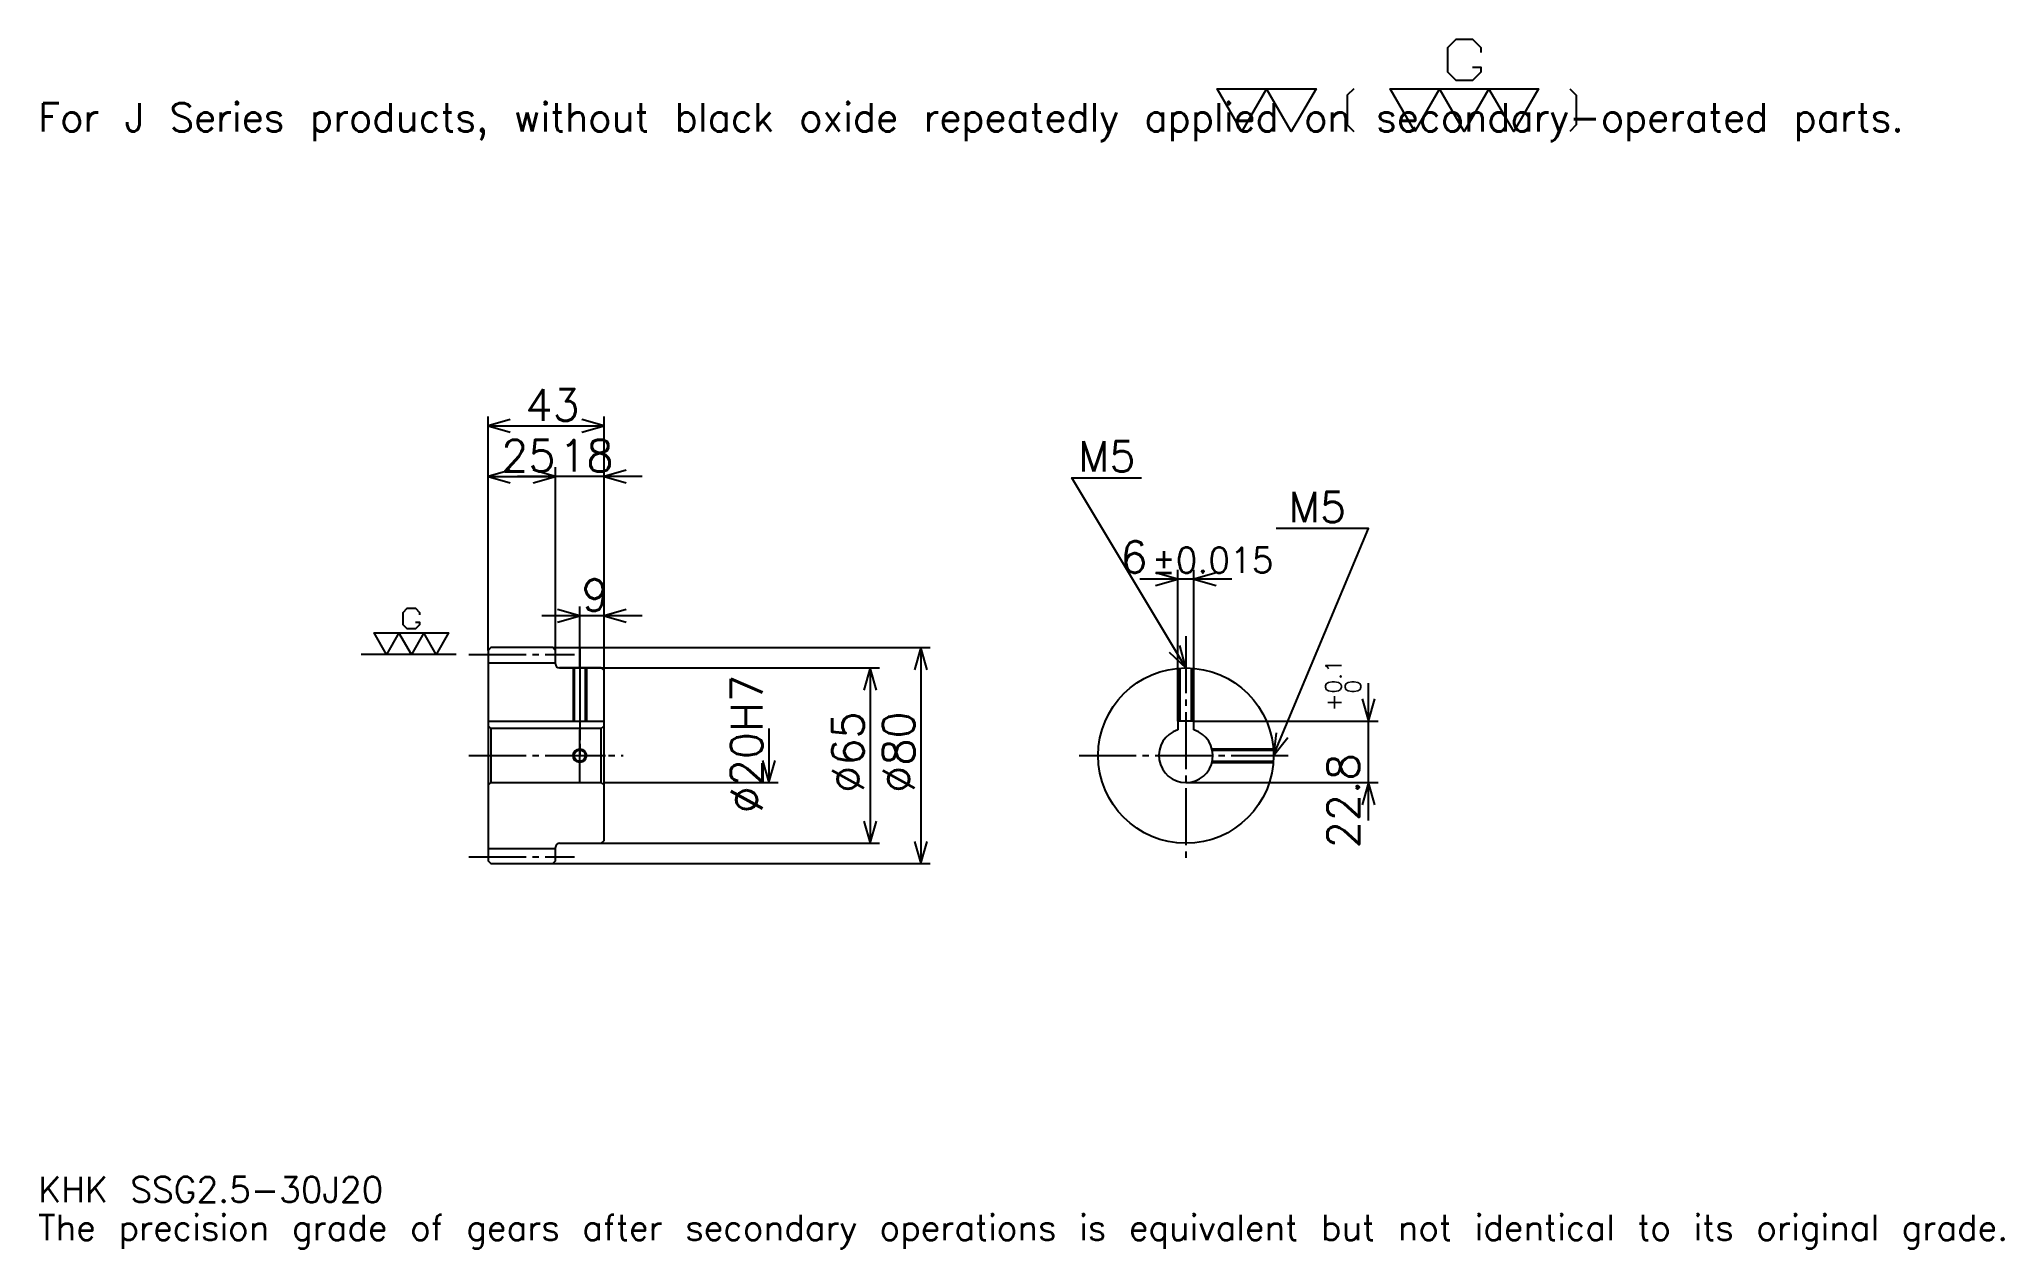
# Model space of a CAD drawing. Extents: x 24 to 752, y 9 to 457.
import ezdxf

# ---------------------------------------------------------------- set-up
doc = ezdxf.new("R2010")
doc.units = 0
doc.linetypes.add('DASHDOT', pattern=[28.173913, 21.130435, -2.347826, 2.347826, -2.347826])
doc.layers.get('0').update_dxf_attribs({"linetype": 'CONTINUOUS'})
doc.layers.add('DASHDOT', color=6, linetype='DASHDOT')
doc.styles.add('KANJI', font='TXT', dxfattribs={"bigfont": 'BIGFONT'})

msp = doc.modelspace()

# ---------------------------------------------------------------- linework, layer by layer
at = {"color": 5}
for p, q in [((190.17392, 231.347824), (190.17392, 317.043457)), ((190.17392, 313.521729), (233.17392, 313.521729)), ((233.17392, 231.347824), (233.17392, 317.043457)), ((190.17392, 294.739136), (215.17392, 294.739136)), ((247.26088, 294.739136), (201.08696, 294.739136)), ((215.17392, 231.347824), (215.17392, 298.260864)), ((465.891296, 256.717407), (431.717407, 256.717407)), ((445.804352, 204.147827), (445.804352, 260.239136)), ((451.804352, 204.147827), (451.804352, 260.239136)), ((247.26088, 243.086945), (210.08696, 243.086945)), ((224.17392, 231.347824), (224.17392, 246.608688)), ((190.17392, 230.347824), (190.17392, 231.347824)), ((214.17392, 231.347824), (233.17392, 231.347824)), ((215.17392, 230.347824), (215.17392, 231.347824)), ((224.17392, 223.847824), (224.17392, 231.347824)), ((224.17392, 223.847824), (224.17392, 231.347824)), ((233.17392, 231.347824), (354.086975, 231.347824)), ((233.17392, 222.847824), (233.17392, 231.347824)), ((350.565216, 231.347824), (350.565216, 151.347824)), ((216.67392, 223.847824), (233.17392, 223.847824)), ((233.17392, 223.847824), (335.304382, 223.847824)), ((331.782623, 223.847824), (331.782623, 158.847824)), ((516.521729, 167.260864), (516.521729, 218.234787)), ((451.804352, 204.147827), (520.043457, 204.147827)), ((294.217407, 201.347824), (294.217407, 181.347824)), ((233.17392, 181.347824), (297.739136, 181.347824)), ((448.804352, 181.347824), (520.043457, 181.347824)), ((216.67392, 158.847824), (233.17392, 158.847824)), ((233.17392, 158.847824), (335.304382, 158.847824)), ((214.17392, 151.347824), (233.17392, 151.347824)), ((233.17392, 151.347824), (354.086975, 151.347824))]:
    msp.add_line(p, q, dxfattribs=at)
at = {"color": 7}
msp.add_line((178.434784, 228.847824), (143.217407, 228.847824), dxfattribs=at)
at = {"color": 4}
for p, q in [((190.17392, 225.722824), (215.17392, 225.722824)), ((190.17392, 204.147827), (233.17392, 204.147827)), ((191.17392, 201.347824), (191.17392, 181.347824)), ((232.17392, 201.347824), (233.17392, 202.347824)), ((232.17392, 181.347824), (233.17392, 180.347824)), ((190.17392, 156.972824), (215.17392, 156.972824))]:
    msp.add_line(p, q, dxfattribs=at)
at = {"color": 7}
for points in [[(555.026062, 446.415649), (558.078247, 446.415649), (558.078247, 444.584351), (555.026062, 441.532196), (548.921753, 441.532196), (545.869568, 444.584351), (545.869568, 453.740875), (548.921753, 456.79306), (555.026062, 456.79306), (558.078247, 453.740875), (558.078247, 451.909576)], [(469.565216, 422.608704), (460.408691, 438.480011), (497.03479, 438.480011), (487.878265, 422.608704), (478.721741, 438.480011), (469.565216, 422.608704)], [(511.074768, 438.480011), (508.633057, 436.038269), (508.633057, 425.050446), (511.074768, 422.608704)], [(533.660889, 422.608704), (524.504333, 438.480011), (579.443481, 438.480011), (570.286987, 422.608704), (561.130432, 438.480011), (551.973877, 422.608704), (542.817383, 438.480011), (533.660889, 422.608704)], [(591.041748, 438.480011), (593.483459, 436.038269), (593.483459, 425.050446), (591.041748, 422.608704)], [(163.291321, 240.751312), (164.817398, 240.751312), (164.817398, 239.835648), (163.291321, 238.30957), (160.239136, 238.30957), (158.713043, 239.835648), (158.713043, 244.41391), (160.239136, 245.940002), (163.291321, 245.940002), (164.817398, 244.41391), (164.817398, 243.49826)], [(152.608704, 228.847824), (148.030441, 236.783478), (175.500015, 236.783478), (170.921753, 228.847824), (166.343491, 236.783478), (161.765228, 228.847824), (157.186966, 236.783478), (152.608704, 228.847824)]]:
    msp.add_lwpolyline(points, dxfattribs=at)
at = {"color": 5}
for points in [[(198.391312, 315.869568), (190.17392, 313.521729), (198.391312, 311.17392)], [(224.956528, 311.17392), (233.17392, 313.521729), (224.956528, 315.869568)], [(198.391312, 297.086945), (190.17392, 294.739136), (198.391312, 292.391296)], [(206.956528, 292.391296), (215.17392, 294.739136), (206.956528, 297.086945)], [(206.956528, 292.391296), (215.17392, 294.739136), (206.956528, 297.086945)], [(241.391312, 297.086945), (233.17392, 294.739136), (241.391312, 292.391296)], [(448.804352, 223.847824), (406.543488, 294.282593), (432.369568, 294.282593)], [(481.304352, 191.347824), (516.521729, 275.5), (482.2435, 275.5)], [(437.586975, 254.369568), (445.804352, 256.717407), (437.586975, 259.065216)], [(460.021729, 259.065216), (451.804352, 256.717407), (460.021729, 254.369568)], [(215.956528, 240.739136), (224.17392, 243.086945), (215.956528, 245.434784)], [(241.391312, 245.434784), (233.17392, 243.086945), (241.391312, 240.739136)], [(352.913025, 223.130432), (350.565216, 231.347824), (348.217407, 223.130432)], [(442.563293, 229.686234), (448.804352, 223.847824), (446.589783, 232.102127)], [(334.130432, 215.630432), (331.782623, 223.847824), (329.434814, 215.630432)], [(514.17395, 212.365219), (516.521729, 204.147827), (518.869629, 212.365219)], [(482.310883, 199.834564), (481.304352, 191.347824), (486.642517, 198.02179)], [(291.869568, 189.565216), (294.217407, 181.347824), (296.565216, 189.565216)], [(518.869629, 173.130432), (516.521729, 181.347824), (514.17395, 173.130432)], [(329.434814, 167.065216), (331.782623, 158.847824), (334.130432, 167.065216)], [(348.217407, 159.565216), (350.565216, 151.347824), (352.913025, 159.565216)]]:
    msp.add_lwpolyline(points, dxfattribs=at)
at = {"color": 4}
for points in [[(215.17392, 225.347824), (215.17392, 230.347824), (214.17392, 231.347824), (191.17392, 231.347824), (190.17392, 230.347824), (190.17392, 180.347824)], [(216.67392, 158.847824), (232.17392, 158.847824), (233.17392, 159.847824), (233.17392, 222.847824), (232.17392, 223.847824), (216.67392, 223.847824)], [(221.67392, 223.847824), (221.67392, 204.147827)], [(222.108917, 223.847824), (222.108917, 204.147827)], [(226.238922, 223.847824), (226.238922, 204.147827)], [(226.67392, 223.847824), (226.67392, 204.147827)], [(446.304352, 204.147827), (446.304352, 223.751526)], [(446.739349, 204.147827), (446.739349, 223.78215)], [(450.869354, 204.147827), (450.869354, 223.78215)], [(451.304352, 204.147827), (451.304352, 223.751526)], [(451.804352, 200.887222), (451.804352, 204.147827), (445.804352, 204.147827), (445.804352, 200.887222)], [(190.17392, 180.347824), (191.17392, 181.347824), (232.17392, 181.347824), (232.17392, 201.347824), (191.17392, 201.347824), (190.17392, 202.347824)], [(458.486816, 193.847824), (481.208038, 193.847824)], [(458.588806, 193.412827), (481.238678, 193.412827)], [(458.486816, 188.847824), (481.208038, 188.847824)], [(458.588806, 189.282822), (481.238678, 189.282822)], [(190.17392, 180.347824), (190.17392, 152.347824), (191.17392, 151.347824), (214.17392, 151.347824), (215.17392, 152.347824), (215.17392, 157.347824)]]:
    msp.add_lwpolyline(points, dxfattribs=at)
for centre, radius in [((448.804352, 191.347824), 32.5), ((224.17392, 191.347824), 2.065)]:
    msp.add_circle(centre, radius, dxfattribs=at)
at = {"color": 7}
msp.add_circle((224.17392, 191.347824), 2.5, dxfattribs=at)
at = {"color": 4}
for centre, radius, start, end in [((216.67392, 225.347824), 1.5, 180, 270), ((448.804352, 191.347824), 10, 107.457602748, 72.542397252), ((216.67392, 157.347824), 1.5, 90, 180)]:
    msp.add_arc(centre, radius, start, end, dxfattribs=at)
at = {"layer": 'DASHDOT', "color": 7}
for p, q in [((448.804352, 235.58696), (448.804352, 151.804352)), ((183.130447, 228.847824), (222.217407, 228.847824)), ((224.17392, 223.847824), (224.17392, 191.347824)), ((183.130447, 191.347824), (240.217407, 191.347824)), ((409.260864, 191.347824), (488.347839, 191.347824)), ((183.130447, 153.847824), (222.217407, 153.847824))]:
    msp.add_line(p, q, dxfattribs=at)
for points in [[(224.17392, 230.891296), (224.17392, 197.10434)], [(224.17392, 181.804352), (224.17392, 200.891296)], [(214.630447, 191.347824), (233.717407, 191.347824)]]:
    msp.add_lwpolyline(points, dxfattribs=at)

# ---------------------------------------------------------------- texts
at = {"color": 7, "style": 'KANJI'}
for s, height, p in [('For J Series products, without black oxide repeatedly applied on secondary-operated parts.', 10.565217, (23.47826, 422.608704)), ('43', 11.73913, (204.043488, 315.399994)), ('25', 11.73913, (195.043488, 296.617371)), ('18', 11.73913, (216.543488, 296.617371)), ('M5', 11.269566, (408.891296, 296.630432)), ('M5', 11.269566, (486.939148, 277.847839)), ('6', 11.73913, (424.572449, 259.065216)), ('%%p0.015', 9.391304, (436.192749, 259.065216)), ('9', 11.73913, (224.858704, 244.96521)), ('KHK SSG2.5-30J20', 9.391304, (23.47826, 25.826086)), ('The precision grade of gears after secondary operations is equivalent but not identical to its original grade.', 9.391304, (23.47826, 11.73913))]:
    msp.add_text(s, height=height, dxfattribs=at).set_placement(p)
for s, height, p in [('%%c20H7', 11.73913, (291.869568, 169.923904)), ('0.1', 5.869565, (506.426117, 214.380875)), ('0', 5.869565, (513.704346, 214.380875)), ('+', 5.869565, (506.426117, 207.806961)), ('%%c65', 11.73913, (329.434814, 177.554352)), ('%%c80', 11.73913, (348.217407, 177.554352)), ('22.8', 11.73913, (513, 156.995361))]:
    msp.add_text(s, height=height, rotation=90, dxfattribs=at).set_placement(p)

doc.saveas('drawing.dxf')
